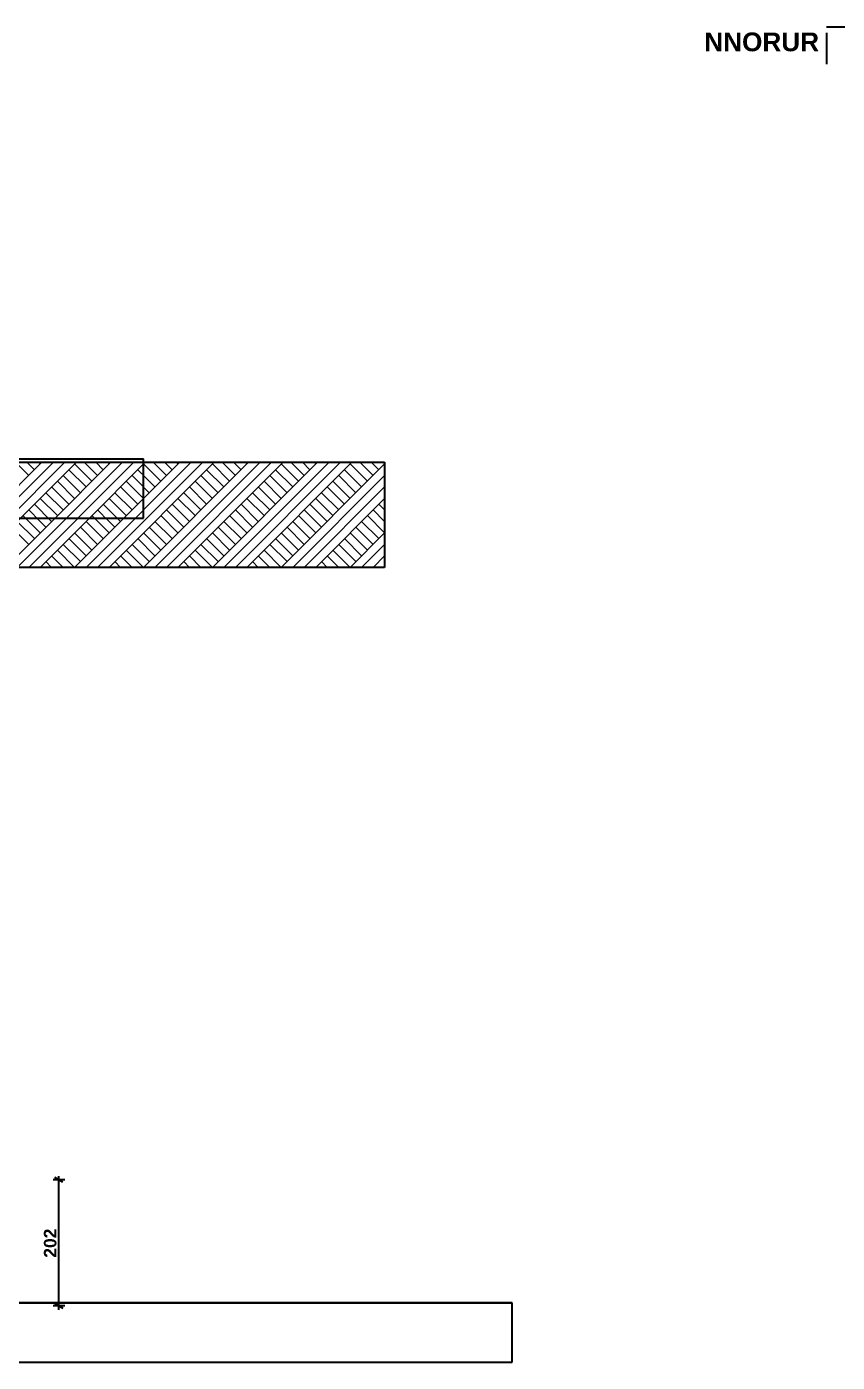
# Model space of a CAD drawing. Header units: millimetres. Extents: x -242231 to 419123, y -2399 to 525285.
# Drawn here: x -200816 to -187836, y 79972 to 101344 of the extents above; entities that cross this region are included whole.
import ezdxf

# ---------------------------------------------------------------- set-up
doc = ezdxf.new("R2010")
doc.units = ezdxf.units.MM
doc.set_wipeout_variables(frame=1)
doc.linetypes.add('Dot & Dashed', pattern=[670.277762, 352.777767, -176.388884, 0, -141.111112])
doc.linetypes.add('Wipeout_Contour', pattern=[1000, 0, -1000])
doc.layers.add('Dimensions', color=7, linetype='Continuous')
doc.layers.add('Slabs', color=7, linetype='Continuous')
doc.styles.add('GENERATED_STYLE_1', font='swissb.ttf')

msp = doc.modelspace()

# ---------------------------------------------------------------- linework, layer by layer
at = {"linetype": 'Dot & Dashed'}
msp.add_line((-188011.291, 101343.668), (-117339.249, 101343.668), dxfattribs=at)
at = {"linetype": 'Continuous'}
for p, q in [((-188011.291, 101243.668), (-188011.291, 100743.668)), ((-195084.626, 94376.289), (-195084.626, 92692.418)), ((-195084.626, 92692.418), (-227957.363, 92692.418))]:
    msp.add_line(p, q, dxfattribs=at)
at = {"color": 253, "linetype": 'Continuous', "lineweight": 15}
for p, q in [((-198577.733, 94163.2), (-198790.822, 94376.289)), ((-198761.581, 92692.418), (-197077.71, 94376.289)), ((-198485.809, 94255.124), (-198606.974, 94376.289)), ((-198577.733, 92692.418), (-196893.862, 94376.289)), ((-198393.885, 94347.048), (-198423.127, 94376.289)), ((-198393.885, 92692.418), (-196710.015, 94376.289)), ((-197658.494, 93979.352), (-197934.266, 94255.124)), ((-197842.342, 92692.418), (-196158.471, 94376.289)), ((-197566.571, 94071.276), (-197842.342, 94347.048)), ((-197474.647, 94163.2), (-197687.735, 94376.289)), ((-197658.494, 92692.418), (-195974.624, 94376.289)), ((-197382.723, 94255.124), (-197503.888, 94376.289)), ((-197474.647, 92692.418), (-195790.776, 94376.289)), ((-197290.799, 94347.048), (-197320.04, 94376.289)), ((-197290.799, 92692.418), (-195606.928, 94376.289)), ((-196555.408, 93979.352), (-196831.18, 94255.124)), ((-196739.256, 92692.418), (-195084.626, 94347.048)), ((-196463.484, 94071.276), (-196739.256, 94347.048)), ((-196371.56, 94163.2), (-196584.649, 94376.289)), ((-196279.636, 94255.124), (-196400.801, 94376.289)), ((-196187.712, 94347.048), (-196216.953, 94376.289)), ((-195452.321, 93979.352), (-195728.093, 94255.124)), ((-195360.397, 94071.276), (-195636.169, 94347.048)), ((-195268.474, 94163.2), (-195481.562, 94376.289)), ((-195176.55, 94255.124), (-195297.715, 94376.289)), ((-195084.626, 94347.048), (-195113.867, 94376.289)), ((-197842.342, 93795.504), (-198118.114, 94071.276)), ((-197750.418, 93887.428), (-198026.19, 94163.2)), ((-196739.256, 93795.504), (-197015.027, 94071.276)), ((-196647.332, 93887.428), (-196923.103, 94163.2)), ((-196555.408, 92692.418), (-195084.626, 94163.2)), ((-195636.169, 93795.504), (-195911.941, 94071.276)), ((-195544.245, 93887.428), (-195820.017, 94163.2)), ((-198026.19, 93611.657), (-198301.962, 93887.428)), ((-197934.266, 93703.58), (-198210.038, 93979.352)), ((-196923.103, 93611.657), (-197198.875, 93887.428)), ((-196831.18, 93703.58), (-197106.951, 93979.352)), ((-196371.56, 92692.418), (-195084.626, 93979.352)), ((-195820.017, 93611.657), (-196095.789, 93887.428)), ((-195728.093, 93703.58), (-196003.865, 93979.352)), ((-198301.962, 93335.885), (-198577.733, 93611.657)), ((-198210.038, 93427.809), (-198485.809, 93703.58)), ((-198118.114, 93519.733), (-198393.885, 93795.504)), ((-197198.875, 93335.885), (-197474.647, 93611.657)), ((-197106.951, 93427.809), (-197382.723, 93703.58)), ((-197015.027, 93519.733), (-197290.799, 93795.504)), ((-196095.789, 93335.885), (-196371.56, 93611.657)), ((-196003.865, 93427.809), (-196279.636, 93703.58)), ((-196187.712, 92692.418), (-195084.626, 93795.504)), ((-195911.941, 93519.733), (-196187.712, 93795.504)), ((-195084.626, 93427.809), (-195268.474, 93611.657)), ((-195084.626, 93611.657), (-195176.55, 93703.58)), ((-198485.809, 93152.037), (-198761.581, 93427.809)), ((-198393.885, 93243.961), (-198669.657, 93519.733)), ((-197382.723, 93152.037), (-197658.494, 93427.809)), ((-197290.799, 93243.961), (-197566.571, 93519.733)), ((-196279.636, 93152.037), (-196555.408, 93427.809)), ((-196187.712, 93243.961), (-196463.484, 93519.733)), ((-195176.55, 93152.037), (-195452.321, 93427.809)), ((-195084.626, 93243.961), (-195360.397, 93519.733)), ((-200783.906, 93060.113), (-201059.678, 93335.885)), ((-199772.744, 92968.189), (-200048.515, 93243.961)), ((-199680.82, 93060.113), (-199956.591, 93335.885)), ((-198669.657, 92968.189), (-198945.429, 93243.961)), ((-198577.733, 93060.113), (-198853.505, 93335.885)), ((-197566.571, 92968.189), (-197842.342, 93243.961)), ((-197474.647, 93060.113), (-197750.418, 93335.885)), ((-196463.484, 92968.189), (-196739.256, 93243.961)), ((-196371.56, 93060.113), (-196647.332, 93335.885)), ((-195636.169, 92692.418), (-195084.626, 93243.961)), ((-195360.397, 92968.189), (-195636.169, 93243.961)), ((-195268.474, 93060.113), (-195544.245, 93335.885)), ((-200048.515, 92692.418), (-200324.287, 92968.189)), ((-199956.591, 92784.342), (-200232.363, 93060.113)), ((-199864.668, 92876.266), (-200140.439, 93152.037)), ((-198945.429, 92692.418), (-199221.2, 92968.189)), ((-198853.505, 92784.342), (-199129.276, 93060.113)), ((-198761.581, 92876.266), (-199037.353, 93152.037)), ((-197842.342, 92692.418), (-198118.114, 92968.189)), ((-197750.418, 92784.342), (-198026.19, 93060.113)), ((-197658.494, 92876.266), (-197934.266, 93152.037)), ((-196739.256, 92692.418), (-197015.027, 92968.189)), ((-196647.332, 92784.342), (-196923.103, 93060.113)), ((-196555.408, 92876.266), (-196831.18, 93152.037)), ((-195636.169, 92692.418), (-195911.941, 92968.189)), ((-195544.245, 92784.342), (-195820.017, 93060.113)), ((-195452.321, 92876.266), (-195728.093, 93152.037)), ((-195452.321, 92692.418), (-195084.626, 93060.113)), ((-200416.211, 92692.418), (-200508.135, 92784.342)), ((-200232.363, 92692.418), (-200416.211, 92876.266)), ((-199313.124, 92692.418), (-199405.048, 92784.342)), ((-199129.276, 92692.418), (-199313.124, 92876.266)), ((-198210.038, 92692.418), (-198301.962, 92784.342)), ((-198026.19, 92692.418), (-198210.038, 92876.266)), ((-197106.951, 92692.418), (-197198.875, 92784.342)), ((-196923.103, 92692.418), (-197106.951, 92876.266)), ((-196003.865, 92692.418), (-196095.789, 92784.342)), ((-195820.017, 92692.418), (-196003.865, 92876.266)), ((-195268.474, 92692.418), (-195084.626, 92876.266))]:
    msp.add_line(p, q, dxfattribs=at)
for p, q in [((-193043.553, 80921.899), (-208934.275, 80921.899)), ((-193043.553, 79971.899), (-193043.553, 80921.899)), ((-208934.275, 79971.899), (-193043.553, 79971.899))]:
    msp.add_line(p, q)
at = {"layer": 'Dimensions', "linetype": 'Continuous'}
for p, q in [((-200237.587, 82854.89), (-200362.587, 82927.059)), ((-200300.087, 82890.975), (-200300.087, 82952.1)), ((-200206.337, 82890.975), (-200393.837, 82890.975)), ((-200300.087, 80874.061), (-200300.087, 82890.975)), ((-200206.337, 80874.061), (-200393.837, 80874.061)), ((-200362.587, 80910.145), (-200237.587, 80837.976)), ((-200300.087, 80812.936), (-200300.087, 80874.061))]:
    msp.add_line(p, q, dxfattribs=at)
at = {"layer": 'Slabs', "linetype": 'Continuous'}
for p, q in [((-208934.275, 80921.899), (-193043.553, 80921.899)), ((-193043.553, 79971.899), (-193043.553, 80921.899)), ((-208934.275, 79971.899), (-193043.553, 79971.899))]:
    msp.add_line(p, q, dxfattribs=at)

# ---------------------------------------------------------------- texts
at = {"linetype": 'Continuous', "insert": (-189966.921, 100946.616), "char_height": 300, "attachment_point": 7, "style": 'GENERATED_STYLE_1'}
msp.add_mtext('{NNORUR}', dxfattribs=at)
at = {"layer": 'Dimensions', "style": 'GENERATED_STYLE_1'}
msp.add_text('202', height=200, rotation=90, dxfattribs=at).set_placement((-200340.087, 81645.147))

# ---------------------------------------------------------------- wipeouts: each hides what was drawn before it
at = {"color": 254, "linetype": 'Wipeout_Contour', "lineweight": 0, "ltscale": 57176.651784}
msp.add_wipeout([(-227489.8, 93481.083), (-198945.979, 93481.083), (-198945.979, 94431.083), (-227489.8, 94431.083)], dxfattribs=at)

# ---------------------------------------------------------------- next in the draw order: linework, layer by layer
at = {"linetype": 'Continuous'}
for p, q in [((-227957.363, 94376.289), (-195084.626, 94376.289)), ((-227489.8, 94431.083), (-198945.979, 94431.083)), ((-198945.979, 93481.083), (-198945.979, 94431.083)), ((-227489.8, 93481.083), (-198945.979, 93481.083))]:
    msp.add_line(p, q, dxfattribs=at)
at = {"color": 253, "linetype": 'Continuous', "lineweight": 15}
for p, q in [((-202254.688, 92692.418), (-200570.818, 94376.289)), ((-202070.841, 92692.418), (-200386.97, 94376.289)), ((-201886.993, 92692.418), (-200203.122, 94376.289)), ((-201703.145, 92692.418), (-200019.274, 94376.289)), ((-201151.602, 92692.418), (-199467.731, 94376.289)), ((-200783.906, 94163.2), (-200996.995, 94376.289)), ((-200967.754, 92692.418), (-199283.883, 94376.289)), ((-200691.982, 94255.124), (-200813.147, 94376.289)), ((-200783.906, 92692.418), (-199100.035, 94376.289)), ((-200600.059, 94347.048), (-200629.3, 94376.289)), ((-200600.059, 92692.418), (-198916.188, 94376.289)), ((-199864.668, 93979.352), (-200140.439, 94255.124)), ((-200048.515, 92692.418), (-198364.644, 94376.289)), ((-199772.744, 94071.276), (-200048.515, 94347.048)), ((-199680.82, 94163.2), (-199893.909, 94376.289)), ((-199864.668, 92692.418), (-198180.797, 94376.289)), ((-199588.896, 94255.124), (-199710.061, 94376.289)), ((-199680.82, 92692.418), (-197996.949, 94376.289)), ((-199496.972, 94347.048), (-199526.213, 94376.289)), ((-199496.972, 92692.418), (-197813.101, 94376.289)), ((-198761.581, 93979.352), (-199037.353, 94255.124)), ((-198945.429, 92692.418), (-197261.558, 94376.289)), ((-198669.657, 94071.276), (-198945.429, 94347.048)), ((-200048.515, 93795.504), (-200324.287, 94071.276)), ((-199956.591, 93887.428), (-200232.363, 94163.2)), ((-198945.429, 93795.504), (-199221.2, 94071.276)), ((-198853.505, 93887.428), (-199129.276, 94163.2)), ((-200232.363, 93611.657), (-200508.135, 93887.428)), ((-200140.439, 93703.58), (-200416.211, 93979.352)), ((-199129.276, 93611.657), (-199405.048, 93887.428)), ((-199037.353, 93703.58), (-199313.124, 93979.352)), ((-200508.135, 93335.885), (-200783.906, 93611.657)), ((-200416.211, 93427.809), (-200691.982, 93703.58)), ((-200324.287, 93519.733), (-200600.059, 93795.504)), ((-199405.048, 93335.885), (-199680.82, 93611.657)), ((-199313.124, 93427.809), (-199588.896, 93703.58)), ((-199221.2, 93519.733), (-199496.972, 93795.504)), ((-200691.982, 93152.037), (-200967.754, 93427.809)), ((-200600.059, 93243.961), (-200875.83, 93519.733)), ((-199588.896, 93152.037), (-199864.668, 93427.809)), ((-199496.972, 93243.961), (-199772.744, 93519.733))]:
    msp.add_line(p, q, dxfattribs=at)

doc.saveas('drawing.dxf')
